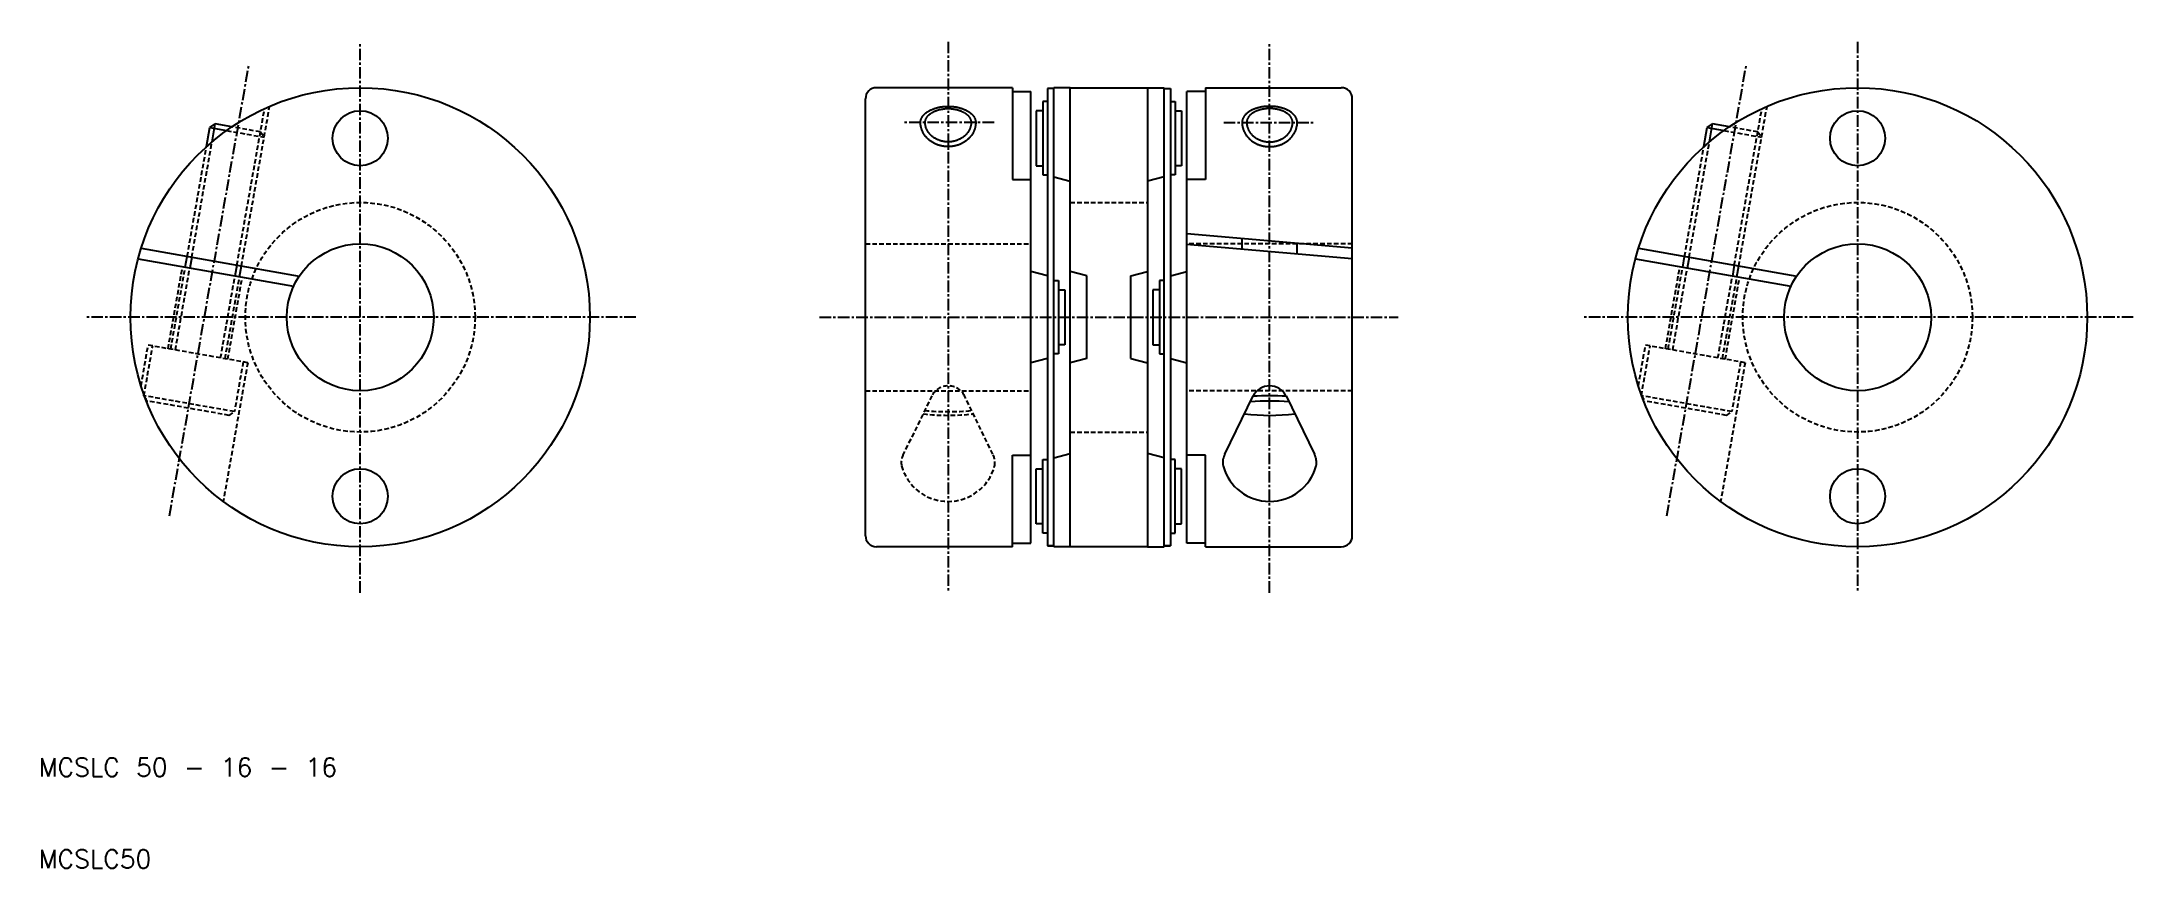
# Model space of a CAD drawing. Extents: x 10 to 238, y 10 to 100.
import ezdxf

# ---------------------------------------------------------------- set-up
doc = ezdxf.new("R2010")
doc.units = 0
doc.linetypes.add('CENTER', pattern=[2, 1.25, -0.25, 0.25, -0.25])
doc.linetypes.add('DASHED', pattern=[0.75, 0.5, -0.25])
doc.layers.get('0').update_dxf_attribs({"linetype": 'CONTINUOUS'})
doc.layers.add('CENTER', color=1, linetype='CENTER')
doc.styles.get("Standard").update_dxf_attribs({"font": 'txt.shx', "width": 0.7, "bigfont": 'bigfont.shx'})

msp = doc.modelspace()

# ---------------------------------------------------------------- linework, layer by layer
at = {"color": 7, "linetype": 'CONTINUOUS'}
for p, q in [((100, 46.2), (100, 93.8)), ((116, 95), (101.2, 95)), ((116, 95), (116, 94.59)), ((116, 94.59), (116, 85)), ((116, 94.59), (118, 94.59)), ((118, 74.98), (118, 94.59)), ((119.8, 93.5), (119.3, 93.5)), ((119.3, 93.5), (119.3, 92.5)), ((120.5, 94.9), (119.8, 94.9)), ((119.8, 94.9), (119.8, 93.5)), ((119.8, 93.5), (119.8, 85.5)), ((120.5, 94.9), (120.5, 95)), ((122.3, 95), (120.5, 95)), ((120.5, 45.1), (120.5, 94.9)), ((122.3, 45), (122.3, 95)), ((122.3, 95), (130.7, 95)), ((130.7, 95), (132.5, 95)), ((130.7, 95), (130.7, 45)), ((132.5, 94.9), (132.5, 95)), ((132.5, 45.1), (132.5, 94.9)), ((132.5, 94.9), (133.2, 94.9)), ((133.2, 94.9), (133.2, 93.5)), ((133.2, 93.5), (133.2, 85.5)), ((133.2, 93.5), (133.7, 93.5)), ((133.7, 93.5), (133.7, 92.5)), ((137, 94.59), (135, 94.59)), ((135, 74.98), (135, 94.59)), ((137, 95), (151.8, 95)), ((137, 95), (137, 94.59)), ((137, 94.59), (137, 85)), ((153, 46.2), (153, 93.8)), ((119.3, 92.5), (118.6, 92.5)), ((118.6, 92.5), (118.6, 86.5)), ((119.3, 92.5), (119.3, 86.5)), ((133.7, 92.5), (133.7, 86.5)), ((133.7, 92.5), (134.4, 92.5)), ((134.4, 92.5), (134.4, 86.5)), ((28.27, 88.58), (28.64, 90.66)), ((28.64, 90.66), (29.22, 91.06)), ((28.64, 90.66), (30.46, 90.33)), ((31.04, 90.74), (29.22, 91.06)), ((191.27, 88.58), (191.64, 90.66)), ((191.64, 90.66), (192.22, 91.06)), ((191.64, 90.66), (193.46, 90.33)), ((194.04, 90.74), (192.22, 91.06)), ((116, 85), (118, 85)), ((118.6, 86.5), (119.3, 86.5)), ((119.3, 86.5), (119.3, 85.5)), ((119.3, 85.5), (119.8, 85.5)), ((119.8, 85.5), (119.8, 74.5)), ((120.5, 85.3), (122.3, 84.82)), ((132.5, 85.3), (130.7, 84.82)), ((133.2, 85.5), (133.2, 74.5)), ((133.7, 85.5), (133.2, 85.5)), ((133.7, 86.5), (133.7, 85.5)), ((134.4, 86.5), (133.7, 86.5)), ((137, 85), (135, 85)), ((21.16, 77.51), (38.37, 74.48)), ((153, 76.36), (134.95, 77.93)), ((153, 77.51), (135, 79.09)), ((141, 77.41), (141, 78.56)), ((147, 76.88), (147, 78.04)), ((184.16, 77.51), (201.37, 74.48)), ((20.82, 76.36), (37.74, 73.37)), ((25.96, 75.45), (26.17, 76.63)), ((31.87, 74.41), (32.07, 75.59)), ((183.82, 76.36), (200.74, 73.37)), ((188.96, 75.45), (189.17, 76.63)), ((194.87, 74.41), (195.07, 75.59)), ((119.8, 74.5), (118, 74.98)), ((118, 65.02), (118, 74.98)), ((119.8, 74.5), (119.8, 65.5)), ((120.5, 74), (121, 74)), ((121, 74), (121, 66)), ((121, 73), (121.7, 73)), ((121.7, 73), (121.7, 67)), ((124.1, 74.5), (122.3, 74.98)), ((124.1, 65.5), (124.1, 74.5)), ((128.9, 74.5), (130.7, 74.98)), ((128.9, 65.5), (128.9, 74.5)), ((132, 73), (131.3, 73)), ((131.3, 73), (131.3, 67)), ((132.5, 74), (132, 74)), ((132, 74), (132, 66)), ((133.2, 74.5), (135, 74.98)), ((133.2, 74.5), (133.2, 65.5)), ((135, 65.02), (135, 74.98)), ((121.7, 67), (121, 67)), ((131.3, 67), (132, 67)), ((119.8, 65.5), (118, 65.02)), ((118, 45.41), (118, 65.02)), ((119.8, 65.5), (119.8, 54.5)), ((121, 66), (120.5, 66)), ((124.1, 65.5), (122.3, 65.02)), ((128.9, 65.5), (130.7, 65.02)), ((132, 66), (132.5, 66)), ((133.2, 65.5), (133.2, 54.5)), ((133.2, 65.5), (135, 65.02)), ((135, 45.41), (135, 65.02)), ((139.12, 55.08), (142.22, 61.45)), ((145.78, 61.45), (148.88, 55.08)), ((116, 45.41), (116, 55)), ((116, 55), (118, 55)), ((120.5, 54.7), (122.3, 55.18)), ((132.5, 54.7), (130.7, 55.18)), ((137, 55), (135, 55)), ((137, 45.41), (137, 55)), ((118.6, 53.5), (119.3, 53.5)), ((118.6, 47.5), (118.6, 53.5)), ((119.3, 53.5), (119.3, 54.5)), ((119.3, 54.5), (119.8, 54.5)), ((119.3, 47.5), (119.3, 53.5)), ((119.8, 54.5), (119.8, 46.5)), ((133.2, 54.5), (133.2, 46.5)), ((133.7, 54.5), (133.2, 54.5)), ((133.7, 53.5), (133.7, 54.5)), ((133.7, 47.5), (133.7, 53.5)), ((134.4, 53.5), (133.7, 53.5)), ((134.4, 47.5), (134.4, 53.5)), ((119.3, 47.5), (118.6, 47.5)), ((119.3, 46.5), (119.3, 47.5)), ((119.8, 46.5), (119.3, 46.5)), ((119.8, 46.5), (119.8, 45.1)), ((133.2, 46.5), (133.2, 45.1)), ((133.2, 46.5), (133.7, 46.5)), ((133.7, 47.5), (134.4, 47.5)), ((133.7, 46.5), (133.7, 47.5)), ((116, 45), (101.2, 45)), ((116, 45.41), (118, 45.41)), ((116, 45), (116, 45.41)), ((119.8, 45.1), (120.5, 45.1)), ((120.5, 45.1), (119.8, 45.1)), ((120.5, 45), (120.5, 45.1)), ((122.3, 45), (120.5, 45)), ((130.7, 45), (122.3, 45)), ((130.7, 45), (132.5, 45)), ((132.5, 45.1), (133.2, 45.1)), ((133.2, 45.1), (132.5, 45.1)), ((132.5, 45), (132.5, 45.1)), ((137, 45.41), (135, 45.41)), ((137, 45), (137, 45.41)), ((137, 45), (151.8, 45))]:
    msp.add_line(p, q, dxfattribs=at)
at = {"color": 3, "linetype": 'DASHED'}
for p, q in [((31.58, 75.68), (34.59, 92.73)), ((32.07, 75.59), (35.14, 92.97)), ((194.58, 75.68), (197.59, 92.73)), ((195.07, 75.59), (198.14, 92.97)), ((26.66, 76.54), (28.87, 89.1)), ((30.46, 90.33), (34.55, 89.61)), ((34.14, 90.19), (31.04, 90.74)), ((34.14, 90.19), (34.55, 89.61)), ((189.66, 76.54), (191.87, 89.1)), ((193.46, 90.33), (197.55, 89.61)), ((197.14, 90.19), (194.04, 90.74)), ((197.14, 90.19), (197.55, 89.61)), ((26.17, 76.63), (28.27, 88.58)), ((189.17, 76.63), (191.27, 88.58)), ((122.3, 82.5), (130.7, 82.5)), ((100, 78), (118, 78)), ((153, 78), (135, 78)), ((24.09, 66.58), (25.66, 75.5)), ((24.38, 66.53), (25.96, 75.45)), ((24.88, 66.44), (26.45, 75.36)), ((187.09, 66.58), (188.66, 75.5)), ((187.38, 66.53), (188.96, 75.45)), ((187.88, 66.44), (189.45, 75.36)), ((29.8, 65.57), (31.37, 74.49)), ((30.29, 65.49), (31.87, 74.41)), ((30.59, 65.43), (32.16, 74.36)), ((192.8, 65.57), (194.37, 74.49)), ((193.29, 65.49), (194.87, 74.41)), ((193.59, 65.43), (195.16, 74.36)), ((21.14, 62.53), (21.92, 66.96)), ((21.46, 61.46), (22.41, 66.87)), ((32.75, 65.05), (21.92, 66.96)), ((184.14, 62.53), (184.92, 66.96)), ((184.46, 61.46), (185.41, 66.87)), ((195.75, 65.05), (184.92, 66.96)), ((32.75, 65.05), (30.09, 49.93)), ((32.26, 65.14), (31.31, 59.72)), ((195.75, 65.05), (193.09, 49.93)), ((195.26, 65.14), (194.31, 59.72)), ((100, 62), (118, 62)), ((153, 62), (135, 62)), ((31.31, 59.72), (21.46, 61.46)), ((21.46, 61.46), (21.86, 60.88)), ((30.73, 59.32), (21.86, 60.88)), ((30.73, 59.32), (31.31, 59.72)), ((107.22, 61.45), (104.12, 55.08)), ((113.88, 55.08), (110.78, 61.45)), ((184.46, 61.46), (184.86, 60.88)), ((194.31, 59.72), (184.46, 61.46)), ((193.73, 59.32), (184.86, 60.88)), ((193.73, 59.32), (194.31, 59.72)), ((122.3, 57.5), (130.7, 57.5))]:
    msp.add_line(p, q, dxfattribs=at)
at = {"color": 3, "linetype": 'CONTINUOUS'}
for p, q in [((28.87, 89.1), (29.22, 91.06)), ((191.87, 89.1), (192.22, 91.06)), ((26.66, 76.54), (26.45, 75.36)), ((31.58, 75.68), (31.37, 74.49)), ((189.66, 76.54), (189.45, 75.36)), ((194.58, 75.68), (194.37, 74.49))]:
    msp.add_line(p, q, dxfattribs=at)
at = {"color": 3, "linetype": 'DASHED'}
for points in [[(106, 91.22, 0), (106, 91.26, 0), (106, 91.31, 0), (106.01, 91.35, 0), (106.01, 91.39, 0), (106.02, 91.44, 0), (106.03, 91.48, 0), (106.04, 91.52, 0), (106.06, 91.56, 0), (106.07, 91.6, 0), (106.09, 91.65, 0), (106.11, 91.69, 0), (106.13, 91.73, 0), (106.15, 91.77, 0), (106.17, 91.81, 0), (106.2, 91.85, 0), (106.23, 91.89, 0), (106.26, 91.93, 0), (106.29, 91.97, 0), (106.32, 92.01, 0), (106.35, 92.05, 0), (106.39, 92.08, 0), (106.43, 92.12, 0), (106.47, 92.16, 0), (106.51, 92.19, 0), (106.55, 92.23, 0), (106.59, 92.26, 0), (106.64, 92.3, 0), (106.68, 92.33, 0), (106.73, 92.37, 0), (106.78, 92.4, 0), (106.83, 92.43, 0), (106.88, 92.46, 0), (106.93, 92.49, 0), (106.98, 92.52, 0), (107.04, 92.55, 0), (107.1, 92.58, 0), (107.15, 92.6, 0), (107.21, 92.63, 0), (107.27, 92.65, 0), (107.33, 92.68, 0), (107.39, 92.7, 0), (107.46, 92.72, 0), (107.52, 92.75, 0), (107.59, 92.77, 0), (107.65, 92.79, 0), (107.72, 92.8, 0), (107.78, 92.82, 0), (107.85, 92.84, 0), (107.92, 92.86, 0), (107.99, 92.87, 0), (108.06, 92.88, 0), (108.13, 92.9, 0), (108.2, 92.91, 0), (108.27, 92.92, 0), (108.34, 92.93, 0), (108.42, 92.94, 0), (108.49, 92.95, 0), (108.56, 92.95, 0), (108.63, 92.96, 0), (108.71, 92.96, 0), (108.78, 92.97, 0), (108.85, 92.97, 0), (108.93, 92.97, 0), (109, 92.97, 0), (109.07, 92.97, 0), (109.15, 92.97, 0), (109.22, 92.97, 0), (109.29, 92.96, 0), (109.37, 92.96, 0), (109.44, 92.95, 0), (109.51, 92.95, 0), (109.58, 92.94, 0), (109.66, 92.93, 0), (109.73, 92.92, 0), (109.8, 92.91, 0), (109.87, 92.9, 0), (109.94, 92.88, 0), (110.01, 92.87, 0), (110.08, 92.86, 0), (110.15, 92.84, 0), (110.22, 92.82, 0), (110.28, 92.8, 0), (110.35, 92.79, 0), (110.41, 92.77, 0), (110.48, 92.75, 0), (110.54, 92.72, 0), (110.6, 92.7, 0), (110.67, 92.68, 0), (110.73, 92.65, 0), (110.79, 92.63, 0), (110.85, 92.6, 0), (110.9, 92.58, 0), (110.96, 92.55, 0), (111.01, 92.52, 0), (111.07, 92.49, 0), (111.12, 92.46, 0), (111.17, 92.43, 0), (111.22, 92.4, 0), (111.27, 92.37, 0), (111.32, 92.33, 0), (111.36, 92.3, 0), (111.41, 92.26, 0), (111.45, 92.23, 0), (111.49, 92.19, 0), (111.53, 92.16, 0), (111.57, 92.12, 0), (111.61, 92.08, 0), (111.65, 92.05, 0), (111.68, 92.01, 0), (111.71, 91.97, 0), (111.74, 91.93, 0), (111.77, 91.89, 0), (111.8, 91.85, 0), (111.82, 91.81, 0), (111.85, 91.77, 0), (111.87, 91.73, 0), (111.89, 91.69, 0), (111.91, 91.65, 0), (111.93, 91.6, 0), (111.94, 91.56, 0), (111.96, 91.52, 0), (111.97, 91.48, 0), (111.98, 91.44, 0), (111.99, 91.39, 0), (111.99, 91.35, 0), (112, 91.31, 0), (112, 91.26, 0), (112, 91.22, 0)], [(112, 91.22, 0), (112, 91.16, 0), (112, 91.09, 0), (111.99, 91.03, 0), (111.99, 90.96, 0), (111.98, 90.9, 0), (111.97, 90.83, 0), (111.96, 90.77, 0), (111.94, 90.71, 0), (111.93, 90.64, 0), (111.91, 90.58, 0), (111.89, 90.52, 0), (111.87, 90.45, 0), (111.85, 90.39, 0), (111.82, 90.33, 0), (111.8, 90.27, 0), (111.77, 90.21, 0), (111.74, 90.15, 0), (111.71, 90.09, 0), (111.68, 90.03, 0), (111.65, 89.98, 0), (111.61, 89.92, 0), (111.57, 89.86, 0), (111.53, 89.81, 0), (111.49, 89.75, 0), (111.45, 89.7, 0), (111.41, 89.65, 0), (111.36, 89.6, 0), (111.32, 89.54, 0), (111.27, 89.5, 0), (111.22, 89.45, 0), (111.17, 89.4, 0), (111.12, 89.35, 0), (111.07, 89.31, 0), (111.01, 89.26, 0), (110.96, 89.22, 0), (110.9, 89.18, 0), (110.85, 89.14, 0), (110.79, 89.1, 0), (110.73, 89.06, 0), (110.67, 89.02, 0), (110.6, 88.99, 0), (110.54, 88.96, 0), (110.48, 88.92, 0), (110.41, 88.89, 0), (110.35, 88.86, 0), (110.28, 88.83, 0), (110.22, 88.81, 0), (110.15, 88.78, 0), (110.08, 88.76, 0), (110.01, 88.73, 0), (109.94, 88.71, 0), (109.87, 88.69, 0), (109.8, 88.68, 0), (109.73, 88.66, 0), (109.66, 88.64, 0), (109.58, 88.63, 0), (109.51, 88.62, 0), (109.44, 88.61, 0), (109.37, 88.6, 0), (109.29, 88.59, 0), (109.22, 88.59, 0), (109.15, 88.58, 0), (109.07, 88.58, 0), (109, 88.58, 0), (108.93, 88.58, 0), (108.85, 88.58, 0), (108.78, 88.59, 0), (108.71, 88.59, 0), (108.63, 88.6, 0), (108.56, 88.61, 0), (108.49, 88.62, 0), (108.42, 88.63, 0), (108.34, 88.64, 0), (108.27, 88.66, 0), (108.2, 88.68, 0), (108.13, 88.69, 0), (108.06, 88.71, 0), (107.99, 88.73, 0), (107.92, 88.76, 0), (107.85, 88.78, 0), (107.78, 88.81, 0), (107.72, 88.83, 0), (107.65, 88.86, 0), (107.59, 88.89, 0), (107.52, 88.92, 0), (107.46, 88.96, 0), (107.39, 88.99, 0), (107.33, 89.02, 0), (107.27, 89.06, 0), (107.21, 89.1, 0), (107.15, 89.14, 0), (107.1, 89.18, 0), (107.04, 89.22, 0), (106.98, 89.26, 0), (106.93, 89.31, 0), (106.88, 89.35, 0), (106.83, 89.4, 0), (106.78, 89.45, 0), (106.73, 89.5, 0), (106.68, 89.54, 0), (106.64, 89.6, 0), (106.59, 89.65, 0), (106.55, 89.7, 0), (106.51, 89.75, 0), (106.47, 89.81, 0), (106.43, 89.86, 0), (106.39, 89.92, 0), (106.35, 89.98, 0), (106.32, 90.03, 0), (106.29, 90.09, 0), (106.26, 90.15, 0), (106.23, 90.21, 0), (106.2, 90.27, 0), (106.17, 90.33, 0), (106.15, 90.39, 0), (106.13, 90.45, 0), (106.11, 90.52, 0), (106.09, 90.58, 0), (106.07, 90.64, 0), (106.06, 90.71, 0), (106.04, 90.77, 0), (106.03, 90.83, 0), (106.02, 90.9, 0), (106.01, 90.96, 0), (106.01, 91.03, 0), (106, 91.09, 0), (106, 91.16, 0), (106, 91.22, 0)], [(106.5, 91.22, 0), (106.5, 91.26, 0), (106.5, 91.29, 0), (106.51, 91.33, 0), (106.51, 91.37, 0), (106.52, 91.41, 0), (106.53, 91.44, 0), (106.54, 91.48, 0), (106.55, 91.51, 0), (106.56, 91.55, 0), (106.57, 91.59, 0), (106.59, 91.62, 0), (106.61, 91.66, 0), (106.63, 91.69, 0), (106.65, 91.73, 0), (106.67, 91.76, 0), (106.69, 91.8, 0), (106.71, 91.83, 0), (106.74, 91.87, 0), (106.77, 91.9, 0), (106.79, 91.93, 0), (106.83, 91.96, 0), (106.86, 92, 0), (106.89, 92.03, 0), (106.92, 92.06, 0), (106.96, 92.09, 0), (106.99, 92.12, 0), (107.03, 92.15, 0), (107.07, 92.18, 0), (107.11, 92.21, 0), (107.15, 92.23, 0), (107.19, 92.26, 0), (107.23, 92.29, 0), (107.28, 92.31, 0), (107.32, 92.34, 0), (107.37, 92.36, 0), (107.41, 92.39, 0), (107.46, 92.41, 0), (107.51, 92.43, 0), (107.56, 92.45, 0), (107.61, 92.47, 0), (107.66, 92.5, 0), (107.72, 92.51, 0), (107.77, 92.53, 0), (107.82, 92.55, 0), (107.88, 92.57, 0), (107.93, 92.58, 0), (107.99, 92.6, 0), (108.04, 92.61, 0), (108.1, 92.63, 0), (108.16, 92.64, 0), (108.22, 92.65, 0), (108.27, 92.66, 0), (108.33, 92.67, 0), (108.39, 92.68, 0), (108.45, 92.69, 0), (108.51, 92.7, 0), (108.57, 92.71, 0), (108.63, 92.71, 0), (108.69, 92.72, 0), (108.75, 92.72, 0), (108.82, 92.72, 0), (108.88, 92.73, 0), (108.94, 92.73, 0), (109, 92.73, 0), (109.06, 92.73, 0), (109.12, 92.73, 0), (109.18, 92.72, 0), (109.25, 92.72, 0), (109.31, 92.72, 0), (109.37, 92.71, 0), (109.43, 92.71, 0), (109.49, 92.7, 0), (109.55, 92.69, 0), (109.61, 92.68, 0), (109.67, 92.67, 0), (109.73, 92.66, 0), (109.78, 92.65, 0), (109.84, 92.64, 0), (109.9, 92.63, 0), (109.96, 92.61, 0), (110.01, 92.6, 0), (110.07, 92.58, 0), (110.12, 92.57, 0), (110.18, 92.55, 0), (110.23, 92.53, 0), (110.28, 92.51, 0), (110.34, 92.5, 0), (110.39, 92.47, 0), (110.44, 92.45, 0), (110.49, 92.43, 0), (110.54, 92.41, 0), (110.59, 92.39, 0), (110.63, 92.36, 0), (110.68, 92.34, 0), (110.72, 92.31, 0), (110.77, 92.29, 0), (110.81, 92.26, 0), (110.85, 92.23, 0), (110.89, 92.21, 0), (110.93, 92.18, 0), (110.97, 92.15, 0), (111.01, 92.12, 0), (111.04, 92.09, 0), (111.08, 92.06, 0), (111.11, 92.03, 0), (111.14, 92, 0), (111.17, 91.96, 0), (111.2, 91.93, 0), (111.23, 91.9, 0), (111.26, 91.87, 0), (111.29, 91.83, 0), (111.31, 91.8, 0), (111.33, 91.76, 0), (111.35, 91.73, 0), (111.37, 91.69, 0), (111.39, 91.66, 0), (111.41, 91.62, 0), (111.42, 91.59, 0), (111.44, 91.55, 0), (111.45, 91.51, 0), (111.46, 91.48, 0), (111.47, 91.44, 0), (111.48, 91.41, 0), (111.49, 91.37, 0), (111.49, 91.33, 0), (111.5, 91.29, 0), (111.5, 91.26, 0), (111.5, 91.22, 0)], [(111.5, 91.22, 0), (111.5, 91.17, 0), (111.5, 91.12, 0), (111.49, 91.06, 0), (111.49, 91.01, 0), (111.48, 90.96, 0), (111.47, 90.91, 0), (111.46, 90.86, 0), (111.45, 90.81, 0), (111.44, 90.76, 0), (111.42, 90.71, 0), (111.41, 90.66, 0), (111.39, 90.61, 0), (111.37, 90.56, 0), (111.35, 90.51, 0), (111.33, 90.46, 0), (111.31, 90.41, 0), (111.29, 90.36, 0), (111.26, 90.31, 0), (111.23, 90.27, 0), (111.2, 90.22, 0), (111.17, 90.18, 0), (111.14, 90.13, 0), (111.11, 90.09, 0), (111.08, 90.04, 0), (111.04, 90, 0), (111.01, 89.96, 0), (110.97, 89.92, 0), (110.93, 89.88, 0), (110.89, 89.84, 0), (110.85, 89.8, 0), (110.81, 89.76, 0), (110.77, 89.72, 0), (110.72, 89.69, 0), (110.68, 89.65, 0), (110.63, 89.62, 0), (110.59, 89.58, 0), (110.54, 89.55, 0), (110.49, 89.52, 0), (110.44, 89.49, 0), (110.39, 89.46, 0), (110.34, 89.43, 0), (110.28, 89.4, 0), (110.23, 89.38, 0), (110.18, 89.35, 0), (110.12, 89.33, 0), (110.07, 89.31, 0), (110.01, 89.28, 0), (109.96, 89.26, 0), (109.9, 89.24, 0), (109.84, 89.23, 0), (109.78, 89.21, 0), (109.73, 89.19, 0), (109.67, 89.18, 0), (109.61, 89.17, 0), (109.55, 89.15, 0), (109.49, 89.14, 0), (109.43, 89.13, 0), (109.37, 89.12, 0), (109.31, 89.12, 0), (109.25, 89.11, 0), (109.18, 89.11, 0), (109.12, 89.1, 0), (109.06, 89.1, 0), (109, 89.1, 0), (108.94, 89.1, 0), (108.88, 89.1, 0), (108.82, 89.11, 0), (108.75, 89.11, 0), (108.69, 89.12, 0), (108.63, 89.12, 0), (108.57, 89.13, 0), (108.51, 89.14, 0), (108.45, 89.15, 0), (108.39, 89.17, 0), (108.33, 89.18, 0), (108.27, 89.19, 0), (108.22, 89.21, 0), (108.16, 89.23, 0), (108.1, 89.24, 0), (108.04, 89.26, 0), (107.99, 89.28, 0), (107.93, 89.31, 0), (107.88, 89.33, 0), (107.82, 89.35, 0), (107.77, 89.38, 0), (107.72, 89.4, 0), (107.66, 89.43, 0), (107.61, 89.46, 0), (107.56, 89.49, 0), (107.51, 89.52, 0), (107.46, 89.55, 0), (107.41, 89.58, 0), (107.37, 89.62, 0), (107.32, 89.65, 0), (107.28, 89.69, 0), (107.23, 89.72, 0), (107.19, 89.76, 0), (107.15, 89.8, 0), (107.11, 89.84, 0), (107.07, 89.88, 0), (107.03, 89.92, 0), (106.99, 89.96, 0), (106.96, 90, 0), (106.92, 90.04, 0), (106.89, 90.09, 0), (106.86, 90.13, 0), (106.83, 90.18, 0), (106.79, 90.22, 0), (106.77, 90.27, 0), (106.74, 90.31, 0), (106.71, 90.36, 0), (106.69, 90.41, 0), (106.67, 90.46, 0), (106.65, 90.51, 0), (106.63, 90.56, 0), (106.61, 90.61, 0), (106.59, 90.66, 0), (106.57, 90.71, 0), (106.56, 90.76, 0), (106.55, 90.81, 0), (106.54, 90.86, 0), (106.53, 90.91, 0), (106.52, 90.96, 0), (106.51, 91.01, 0), (106.51, 91.06, 0), (106.5, 91.12, 0), (106.5, 91.17, 0), (106.5, 91.22, 0)]]:
    msp.add_polyline3d(points, dxfattribs=at)
at = {"color": 3, "linetype": 'CONTINUOUS'}
for points in [[(147, 91.22, 0), (147, 91.26, 0), (147, 91.31, 0), (146.99, 91.35, 0), (146.99, 91.39, 0), (146.98, 91.44, 0), (146.97, 91.48, 0), (146.96, 91.52, 0), (146.94, 91.56, 0), (146.93, 91.6, 0), (146.91, 91.65, 0), (146.89, 91.69, 0), (146.87, 91.73, 0), (146.85, 91.77, 0), (146.82, 91.81, 0), (146.8, 91.85, 0), (146.77, 91.89, 0), (146.74, 91.93, 0), (146.71, 91.97, 0), (146.68, 92.01, 0), (146.65, 92.05, 0), (146.61, 92.08, 0), (146.57, 92.12, 0), (146.53, 92.16, 0), (146.49, 92.19, 0), (146.45, 92.23, 0), (146.41, 92.26, 0), (146.37, 92.3, 0), (146.32, 92.33, 0), (146.27, 92.37, 0), (146.22, 92.4, 0), (146.17, 92.43, 0), (146.12, 92.46, 0), (146.07, 92.49, 0), (146.01, 92.52, 0), (145.96, 92.55, 0), (145.9, 92.58, 0), (145.85, 92.6, 0), (145.79, 92.63, 0), (145.73, 92.65, 0), (145.67, 92.68, 0), (145.6, 92.7, 0), (145.54, 92.72, 0), (145.48, 92.75, 0), (145.41, 92.77, 0), (145.35, 92.79, 0), (145.28, 92.8, 0), (145.22, 92.82, 0), (145.15, 92.84, 0), (145.08, 92.86, 0), (145.01, 92.87, 0), (144.94, 92.88, 0), (144.87, 92.9, 0), (144.8, 92.91, 0), (144.73, 92.92, 0), (144.66, 92.93, 0), (144.59, 92.94, 0), (144.51, 92.95, 0), (144.44, 92.95, 0), (144.37, 92.96, 0), (144.29, 92.96, 0), (144.22, 92.97, 0), (144.15, 92.97, 0), (144.07, 92.97, 0), (144, 92.97, 0), (143.93, 92.97, 0), (143.85, 92.97, 0), (143.78, 92.97, 0), (143.71, 92.96, 0), (143.63, 92.96, 0), (143.56, 92.95, 0), (143.49, 92.95, 0), (143.41, 92.94, 0), (143.34, 92.93, 0), (143.27, 92.92, 0), (143.2, 92.91, 0), (143.13, 92.9, 0), (143.06, 92.88, 0), (142.99, 92.87, 0), (142.92, 92.86, 0), (142.85, 92.84, 0), (142.78, 92.82, 0), (142.72, 92.8, 0), (142.65, 92.79, 0), (142.59, 92.77, 0), (142.52, 92.75, 0), (142.46, 92.72, 0), (142.4, 92.7, 0), (142.33, 92.68, 0), (142.27, 92.65, 0), (142.21, 92.63, 0), (142.15, 92.6, 0), (142.1, 92.58, 0), (142.04, 92.55, 0), (141.99, 92.52, 0), (141.93, 92.49, 0), (141.88, 92.46, 0), (141.83, 92.43, 0), (141.78, 92.4, 0), (141.73, 92.37, 0), (141.68, 92.33, 0), (141.63, 92.3, 0), (141.59, 92.26, 0), (141.55, 92.23, 0), (141.51, 92.19, 0), (141.46, 92.16, 0), (141.43, 92.12, 0), (141.39, 92.08, 0), (141.35, 92.05, 0), (141.32, 92.01, 0), (141.29, 91.97, 0), (141.26, 91.93, 0), (141.23, 91.89, 0), (141.2, 91.85, 0), (141.18, 91.81, 0), (141.15, 91.77, 0), (141.13, 91.73, 0), (141.11, 91.69, 0), (141.09, 91.65, 0), (141.07, 91.6, 0), (141.06, 91.56, 0), (141.04, 91.52, 0), (141.03, 91.48, 0), (141.02, 91.44, 0), (141.01, 91.39, 0), (141.01, 91.35, 0), (141, 91.31, 0), (141, 91.26, 0), (141, 91.22, 0)], [(141, 91.22, 0), (141, 91.16, 0), (141, 91.09, 0), (141.01, 91.03, 0), (141.01, 90.96, 0), (141.02, 90.9, 0), (141.03, 90.83, 0), (141.04, 90.77, 0), (141.06, 90.71, 0), (141.07, 90.64, 0), (141.09, 90.58, 0), (141.11, 90.52, 0), (141.13, 90.45, 0), (141.15, 90.39, 0), (141.18, 90.33, 0), (141.2, 90.27, 0), (141.23, 90.21, 0), (141.26, 90.15, 0), (141.29, 90.09, 0), (141.32, 90.03, 0), (141.35, 89.98, 0), (141.39, 89.92, 0), (141.43, 89.86, 0), (141.46, 89.81, 0), (141.51, 89.75, 0), (141.55, 89.7, 0), (141.59, 89.65, 0), (141.63, 89.6, 0), (141.68, 89.54, 0), (141.73, 89.5, 0), (141.78, 89.45, 0), (141.83, 89.4, 0), (141.88, 89.35, 0), (141.93, 89.31, 0), (141.99, 89.26, 0), (142.04, 89.22, 0), (142.1, 89.18, 0), (142.15, 89.14, 0), (142.21, 89.1, 0), (142.27, 89.06, 0), (142.33, 89.02, 0), (142.4, 88.99, 0), (142.46, 88.96, 0), (142.52, 88.92, 0), (142.59, 88.89, 0), (142.65, 88.86, 0), (142.72, 88.83, 0), (142.78, 88.81, 0), (142.85, 88.78, 0), (142.92, 88.76, 0), (142.99, 88.73, 0), (143.06, 88.71, 0), (143.13, 88.69, 0), (143.2, 88.68, 0), (143.27, 88.66, 0), (143.34, 88.64, 0), (143.41, 88.63, 0), (143.49, 88.62, 0), (143.56, 88.61, 0), (143.63, 88.6, 0), (143.71, 88.59, 0), (143.78, 88.59, 0), (143.85, 88.58, 0), (143.93, 88.58, 0), (144, 88.58, 0), (144.07, 88.58, 0), (144.15, 88.58, 0), (144.22, 88.59, 0), (144.29, 88.59, 0), (144.37, 88.6, 0), (144.44, 88.61, 0), (144.51, 88.62, 0), (144.59, 88.63, 0), (144.66, 88.64, 0), (144.73, 88.66, 0), (144.8, 88.68, 0), (144.87, 88.69, 0), (144.94, 88.71, 0), (145.01, 88.73, 0), (145.08, 88.76, 0), (145.15, 88.78, 0), (145.22, 88.81, 0), (145.28, 88.83, 0), (145.35, 88.86, 0), (145.41, 88.89, 0), (145.48, 88.92, 0), (145.54, 88.96, 0), (145.6, 88.99, 0), (145.67, 89.02, 0), (145.73, 89.06, 0), (145.79, 89.1, 0), (145.85, 89.14, 0), (145.9, 89.18, 0), (145.96, 89.22, 0), (146.01, 89.26, 0), (146.07, 89.31, 0), (146.12, 89.35, 0), (146.17, 89.4, 0), (146.22, 89.45, 0), (146.27, 89.5, 0), (146.32, 89.54, 0), (146.37, 89.6, 0), (146.41, 89.65, 0), (146.45, 89.7, 0), (146.49, 89.75, 0), (146.53, 89.81, 0), (146.57, 89.86, 0), (146.61, 89.92, 0), (146.65, 89.98, 0), (146.68, 90.03, 0), (146.71, 90.09, 0), (146.74, 90.15, 0), (146.77, 90.21, 0), (146.8, 90.27, 0), (146.82, 90.33, 0), (146.85, 90.39, 0), (146.87, 90.45, 0), (146.89, 90.52, 0), (146.91, 90.58, 0), (146.93, 90.64, 0), (146.94, 90.71, 0), (146.96, 90.77, 0), (146.97, 90.83, 0), (146.98, 90.9, 0), (146.99, 90.96, 0), (146.99, 91.03, 0), (147, 91.09, 0), (147, 91.16, 0), (147, 91.22, 0)]]:
    msp.add_polyline3d(points, dxfattribs=at)
at = {"color": 7, "linetype": 'CONTINUOUS'}
for points in [[(146.5, 91.22, 0), (146.5, 91.26, 0), (146.5, 91.29, 0), (146.49, 91.33, 0), (146.49, 91.37, 0), (146.48, 91.41, 0), (146.47, 91.44, 0), (146.46, 91.48, 0), (146.45, 91.51, 0), (146.44, 91.55, 0), (146.43, 91.59, 0), (146.41, 91.62, 0), (146.39, 91.66, 0), (146.37, 91.69, 0), (146.35, 91.73, 0), (146.33, 91.76, 0), (146.31, 91.8, 0), (146.29, 91.83, 0), (146.26, 91.87, 0), (146.23, 91.9, 0), (146.21, 91.93, 0), (146.18, 91.96, 0), (146.14, 92, 0), (146.11, 92.03, 0), (146.08, 92.06, 0), (146.04, 92.09, 0), (146.01, 92.12, 0), (145.97, 92.15, 0), (145.93, 92.18, 0), (145.89, 92.21, 0), (145.85, 92.23, 0), (145.81, 92.26, 0), (145.77, 92.29, 0), (145.72, 92.31, 0), (145.68, 92.34, 0), (145.63, 92.36, 0), (145.59, 92.39, 0), (145.54, 92.41, 0), (145.49, 92.43, 0), (145.44, 92.45, 0), (145.39, 92.47, 0), (145.34, 92.5, 0), (145.28, 92.51, 0), (145.23, 92.53, 0), (145.18, 92.55, 0), (145.12, 92.57, 0), (145.07, 92.58, 0), (145.01, 92.6, 0), (144.96, 92.61, 0), (144.9, 92.63, 0), (144.84, 92.64, 0), (144.78, 92.65, 0), (144.73, 92.66, 0), (144.67, 92.67, 0), (144.61, 92.68, 0), (144.55, 92.69, 0), (144.49, 92.7, 0), (144.43, 92.71, 0), (144.37, 92.71, 0), (144.31, 92.72, 0), (144.25, 92.72, 0), (144.18, 92.72, 0), (144.12, 92.73, 0), (144.06, 92.73, 0), (144, 92.73, 0), (143.94, 92.73, 0), (143.88, 92.73, 0), (143.82, 92.72, 0), (143.75, 92.72, 0), (143.69, 92.72, 0), (143.63, 92.71, 0), (143.57, 92.71, 0), (143.51, 92.7, 0), (143.45, 92.69, 0), (143.39, 92.68, 0), (143.33, 92.67, 0), (143.27, 92.66, 0), (143.22, 92.65, 0), (143.16, 92.64, 0), (143.1, 92.63, 0), (143.04, 92.61, 0), (142.99, 92.6, 0), (142.93, 92.58, 0), (142.88, 92.57, 0), (142.82, 92.55, 0), (142.77, 92.53, 0), (142.72, 92.51, 0), (142.66, 92.5, 0), (142.61, 92.47, 0), (142.56, 92.45, 0), (142.51, 92.43, 0), (142.46, 92.41, 0), (142.41, 92.39, 0), (142.37, 92.36, 0), (142.32, 92.34, 0), (142.28, 92.31, 0), (142.23, 92.29, 0), (142.19, 92.26, 0), (142.15, 92.23, 0), (142.11, 92.21, 0), (142.07, 92.18, 0), (142.03, 92.15, 0), (141.99, 92.12, 0), (141.96, 92.09, 0), (141.92, 92.06, 0), (141.89, 92.03, 0), (141.86, 92, 0), (141.82, 91.96, 0), (141.79, 91.93, 0), (141.77, 91.9, 0), (141.74, 91.87, 0), (141.71, 91.83, 0), (141.69, 91.8, 0), (141.67, 91.76, 0), (141.65, 91.73, 0), (141.63, 91.69, 0), (141.61, 91.66, 0), (141.59, 91.62, 0), (141.57, 91.59, 0), (141.56, 91.55, 0), (141.55, 91.51, 0), (141.54, 91.48, 0), (141.53, 91.44, 0), (141.52, 91.41, 0), (141.51, 91.37, 0), (141.51, 91.33, 0), (141.5, 91.29, 0), (141.5, 91.26, 0), (141.5, 91.22, 0)], [(141.5, 91.22, 0), (141.5, 91.17, 0), (141.5, 91.12, 0), (141.51, 91.06, 0), (141.51, 91.01, 0), (141.52, 90.96, 0), (141.53, 90.91, 0), (141.54, 90.86, 0), (141.55, 90.81, 0), (141.56, 90.76, 0), (141.57, 90.71, 0), (141.59, 90.66, 0), (141.61, 90.61, 0), (141.63, 90.56, 0), (141.65, 90.51, 0), (141.67, 90.46, 0), (141.69, 90.41, 0), (141.71, 90.36, 0), (141.74, 90.31, 0), (141.77, 90.27, 0), (141.79, 90.22, 0), (141.82, 90.18, 0), (141.86, 90.13, 0), (141.89, 90.09, 0), (141.92, 90.04, 0), (141.96, 90, 0), (141.99, 89.96, 0), (142.03, 89.92, 0), (142.07, 89.88, 0), (142.11, 89.84, 0), (142.15, 89.8, 0), (142.19, 89.76, 0), (142.23, 89.72, 0), (142.28, 89.69, 0), (142.32, 89.65, 0), (142.37, 89.62, 0), (142.41, 89.58, 0), (142.46, 89.55, 0), (142.51, 89.52, 0), (142.56, 89.49, 0), (142.61, 89.46, 0), (142.66, 89.43, 0), (142.72, 89.4, 0), (142.77, 89.38, 0), (142.82, 89.35, 0), (142.88, 89.33, 0), (142.93, 89.31, 0), (142.99, 89.28, 0), (143.04, 89.26, 0), (143.1, 89.24, 0), (143.16, 89.23, 0), (143.22, 89.21, 0), (143.27, 89.19, 0), (143.33, 89.18, 0), (143.39, 89.17, 0), (143.45, 89.15, 0), (143.51, 89.14, 0), (143.57, 89.13, 0), (143.63, 89.12, 0), (143.69, 89.12, 0), (143.75, 89.11, 0), (143.82, 89.11, 0), (143.88, 89.1, 0), (143.94, 89.1, 0), (144, 89.1, 0), (144.06, 89.1, 0), (144.12, 89.1, 0), (144.18, 89.11, 0), (144.25, 89.11, 0), (144.31, 89.12, 0), (144.37, 89.12, 0), (144.43, 89.13, 0), (144.49, 89.14, 0), (144.55, 89.15, 0), (144.61, 89.17, 0), (144.67, 89.18, 0), (144.73, 89.19, 0), (144.78, 89.21, 0), (144.84, 89.23, 0), (144.9, 89.24, 0), (144.96, 89.26, 0), (145.01, 89.28, 0), (145.07, 89.31, 0), (145.12, 89.33, 0), (145.18, 89.35, 0), (145.23, 89.38, 0), (145.28, 89.4, 0), (145.34, 89.43, 0), (145.39, 89.46, 0), (145.44, 89.49, 0), (145.49, 89.52, 0), (145.54, 89.55, 0), (145.59, 89.58, 0), (145.63, 89.62, 0), (145.68, 89.65, 0), (145.72, 89.69, 0), (145.77, 89.72, 0), (145.81, 89.76, 0), (145.85, 89.8, 0), (145.89, 89.84, 0), (145.93, 89.88, 0), (145.97, 89.92, 0), (146.01, 89.96, 0), (146.04, 90, 0), (146.08, 90.04, 0), (146.11, 90.09, 0), (146.14, 90.13, 0), (146.18, 90.18, 0), (146.21, 90.22, 0), (146.23, 90.27, 0), (146.26, 90.31, 0), (146.29, 90.36, 0), (146.31, 90.41, 0), (146.33, 90.46, 0), (146.35, 90.51, 0), (146.37, 90.56, 0), (146.39, 90.61, 0), (146.41, 90.66, 0), (146.43, 90.71, 0), (146.44, 90.76, 0), (146.45, 90.81, 0), (146.46, 90.86, 0), (146.47, 90.91, 0), (146.48, 90.96, 0), (146.49, 91.01, 0), (146.49, 91.06, 0), (146.5, 91.12, 0), (146.5, 91.17, 0), (146.5, 91.22, 0)]]:
    msp.add_polyline3d(points, dxfattribs=at)
for centre, radius in [((45, 70), 25), ((208, 70), 25), ((45, 89.5), 3), ((208, 89.5), 3), ((45, 70), 8), ((208, 70), 8), ((45, 50.5), 3), ((208, 50.5), 3)]:
    msp.add_circle(centre, radius, dxfattribs=at)
at = {"color": 3, "linetype": 'DASHED'}
for centre in [(45, 70), (208, 70)]:
    msp.add_circle(centre, 12.5, dxfattribs=at)
at = {"color": 7, "linetype": 'CONTINUOUS'}
for centre, radius, start, end in [((101.2, 93.8), 1.2, 90, 180), ((151.8, 93.8), 1.2, 0, 90), ((144, 60.53), 2, 27.2665, 152.7335), ((144, 82.61), 23.29, 263.2474, 276.7409), ((144, 34.07), 26.81, 85.5164, 94.4836), ((144, 38.17), 23.29, 85.5482, 94.4531), ((140.9, 54.17), 2, 152.7335, 190.5634), ((147.1, 54.17), 2, 349.4366, 27.2665), ((144, 55.19), 5.25, 195.294, 344.706), ((101.2, 46.2), 1.2, 180, 270), ((151.8, 46.2), 1.2, 270, 0)]:
    msp.add_arc(centre, radius, start, end, dxfattribs=at)
at = {"color": 3, "linetype": 'DASHED'}
for centre, radius, start, end in [((109, 60.53), 2, 27.2665, 152.7335), ((109, 82.61), 23.29, 263.2591, 276.7526), ((109, 86.53), 26.81, 264.5213, 275.4787), ((105.9, 54.17), 2, 152.7335, 190.5634), ((112.1, 54.17), 2, 349.4366, 27.2665), ((109, 55.19), 5.25, 195.294, 344.706)]:
    msp.add_arc(centre, radius, start, end, dxfattribs=at)
at = {"layer": 'CENTER', "color": 1, "linetype": 'CENTER'}
for p, q in [((45, 40), (45, 100)), ((109, 100), (109, 40)), ((144, 40), (144, 100)), ((208, 100), (208, 40)), ((24.23, 48.36), (32.88, 97.44)), ((187.23, 48.36), (195.88, 97.44)), ((114, 91.22), (104, 91.22)), ((139, 91.22), (149, 91.22)), ((75, 70), (15, 70)), ((95, 70), (158, 70)), ((238, 70), (178, 70))]:
    msp.add_line(p, q, dxfattribs=at)

# ---------------------------------------------------------------- texts
at = {"color": 7, "linetype": 'CONTINUOUS'}
for s, p in [('MCSLC 50 - 16 - 16', (10, 20)), ('MCSLC50', (10, 10))]:
    msp.add_text(s, height=2, dxfattribs=at).set_placement(p)

doc.saveas('drawing.dxf')
